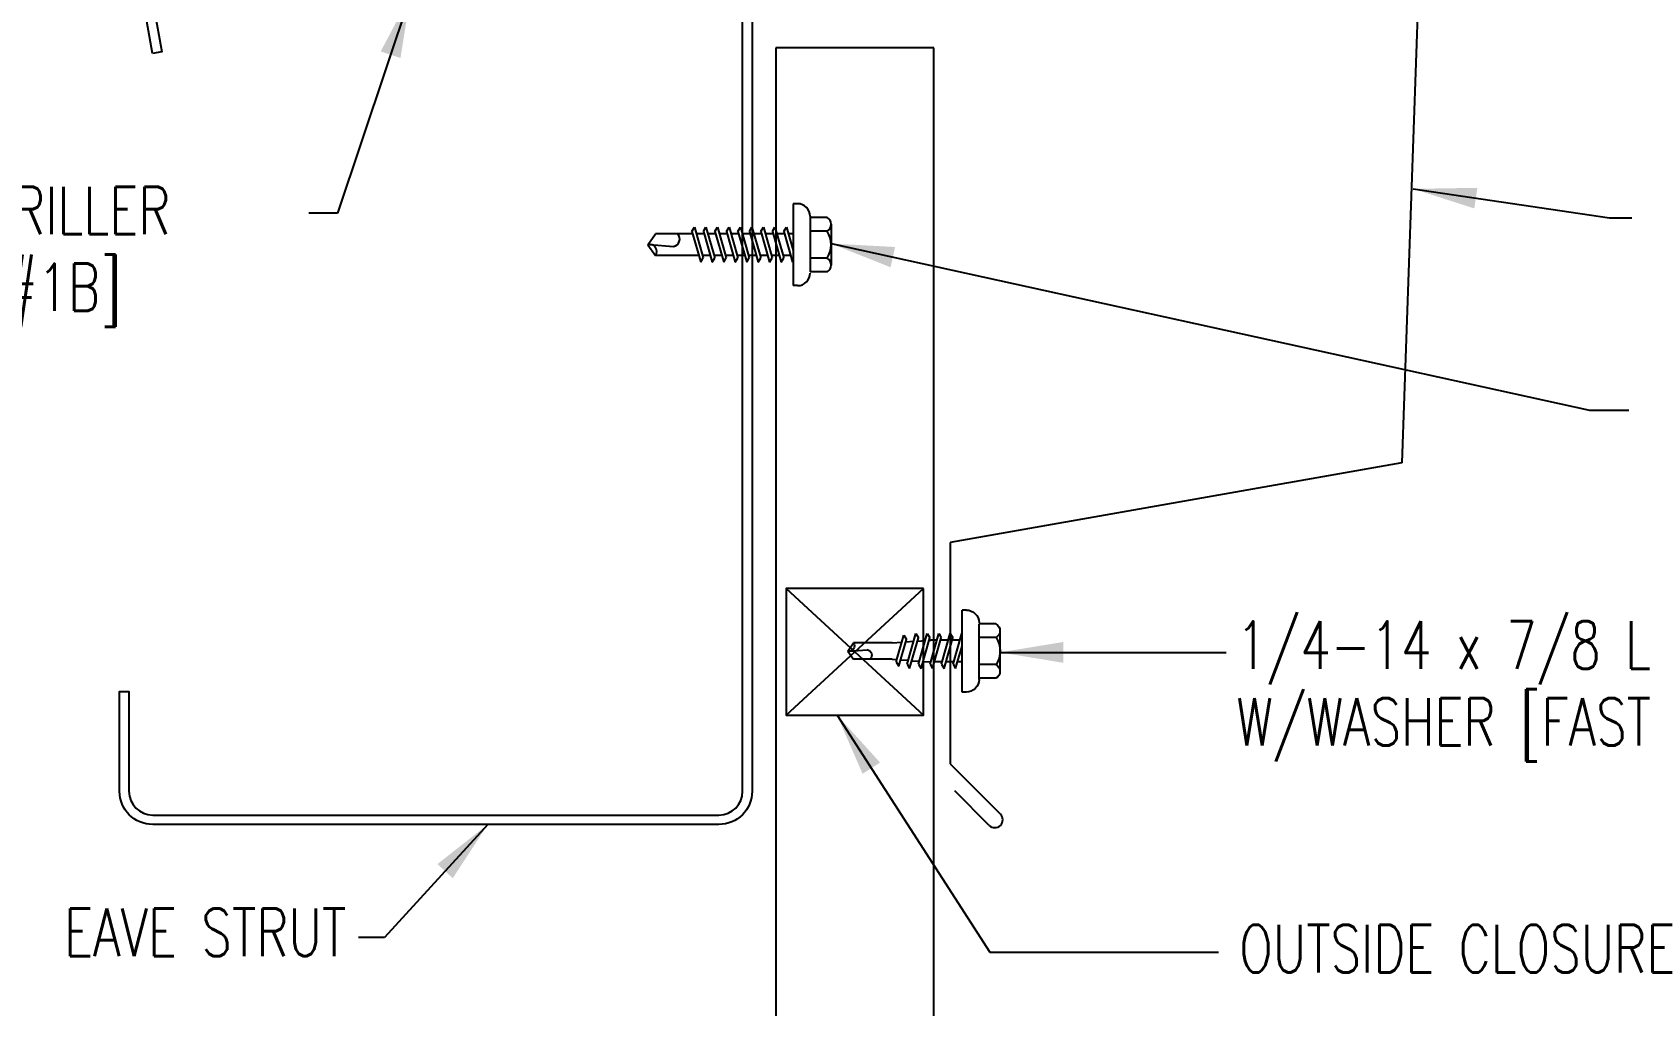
# Model space of a CAD drawing. Header units: inches. Extents: x 7.6 to 44.6, y 5.8 to 47.6.
# Drawn here: x 18.19 to 30.93, y 15.16 to 22.86 of the extents above; entities that cross this region are included whole.
import ezdxf
from ezdxf.enums import TextEntityAlignment as Align

# ---------------------------------------------------------------- set-up
doc = ezdxf.new("R2010")
doc.units = ezdxf.units.IN
doc.header["$MEASUREMENT"] = 0
for name, color, linetype in [('CLO', 3, 'Continuous'), ('FASTENER', 9, 'Continuous'), ('PANEL', 11, 'Continuous'), ('STLA', 10, 'Continuous'), ('TEXT', 2, 'Continuous'), ('TRIM', 6, 'Continuous')]:
    doc.layers.add(name, color=color, linetype=linetype)
doc.styles.add('TEXT', font='SIMPLEX', dxfattribs={"width": 0.75, "height": 6})
doc.styles.add('TEXT1', font='ROMANS.shx', dxfattribs={"width": 0.75, "height": 0.375})
doc.dimstyles.new('DETAIL$7', dxfattribs={"dimscale": 4, "dimtxt": 6, "dimasz": 0.125, "dimexe": 0.0625, "dimexo": 0.125, "dimgap": 0.0625, "dimtad": 1, "dimdec": 5, "dimzin": 3, "dimdsep": 46, "dimlunit": 4, "dimtxsty": 'TEXT', "dimblk": 'ARCHTICK', "dimcen": 0.0625, "dimclrd": 7, "dimclre": 7, "dimclrt": 2, "dimadec": 0, "dimazin": 0, "dimtfac": 0.666667, "dimtdec": 5, "dimtmove": 0, "dimatfit": 3, "dimfxl": 0, "dimfrac": 2, "dimtolj": 1, "dimtzin": 3, "dimarcsym": 0})

# ---------------------------------------------------------------- blocks, each defined once
blk = doc.blocks.new('MB_DW4')
at = {"layer": 'FASTENER'}
for p, q in [((-0.217, 0.305), (-0.217, 0.171)), ((-0.163, 0.337), (0.159, 0.337)), ((-0.108, 0.305), (-0.108, 0.171)), ((0.105, 0.305), (0.105, 0.171)), ((0.214, 0.305), (0.214, 0.171)), ((-0.226, 0.171), (0.214, 0.171)), ((-0.326, 0.071), (-0.326, 0.037)), ((-0.326, 0.037), (0.322, 0.037)), ((-0.141, -0.014), (0.037, 0.037)), ((-0.105, -0.034), (0.137, 0.035)), ((-0.088, 0.037), (-0.088, 0.001)), ((-0.088, 0.037), (0.085, 0.037)), ((0.085, 0.037), (0.134, 0.037)), ((0.085, 0.02), (0.085, -0.041)), ((0.137, 0.035), (0.134, 0.037)), ((0.322, 0.071), (0.322, 0.037)), ((-0.105, -0.034), (-0.141, -0.014)), ((-0.141, -0.105), (0.102, -0.036)), ((-0.105, -0.125), (-0.141, -0.105)), ((-0.141, -0.196), (0.102, -0.127)), ((-0.105, -0.125), (0.137, -0.056)), ((-0.088, -0.029), (-0.088, -0.09)), ((-0.088, -0.12), (-0.088, -0.181)), ((0.085, -0.071), (0.085, -0.131)), ((0.137, -0.056), (0.102, -0.036)), ((0.137, -0.147), (0.102, -0.127)), ((-0.105, -0.216), (-0.141, -0.196)), ((-0.141, -0.287), (0.102, -0.217)), ((-0.105, -0.216), (0.137, -0.147)), ((-0.105, -0.307), (0.137, -0.238)), ((-0.084, -0.27), (-0.088, -0.211)), ((0.077, -0.315), (0.082, -0.253)), ((0.084, -0.223), (0.085, -0.211)), ((0.085, -0.162), (0.085, -0.211)), ((0.137, -0.238), (0.102, -0.217)), ((-0.105, -0.307), (-0.141, -0.287)), ((-0.141, -0.378), (0.102, -0.308)), ((-0.105, -0.398), (-0.141, -0.378)), ((-0.105, -0.398), (0.137, -0.328)), ((-0.078, -0.36), (-0.082, -0.3)), ((0.071, -0.408), (0.075, -0.346)), ((0.137, -0.328), (0.102, -0.308)), ((-0.122, -0.463), (0.089, -0.403)), ((-0.086, -0.483), (-0.122, -0.463)), ((-0.086, -0.483), (0.124, -0.423)), ((-0.071, -0.449), (-0.075, -0.389)), ((-0.066, -0.516), (-0.069, -0.478)), ((0.063, -0.515), (0.068, -0.439)), ((0.124, -0.423), (0.089, -0.403)), ((-0.066, -0.516), (-0.066, -0.82)), ((0.063, -0.516), (0.063, -0.82)), ((-0.003, -0.854), (0.009, -0.714)), ((-0.002, -0.866), (-0.066, -0.82)), ((-0.002, -0.866), (0.063, -0.82))]:
    blk.add_line(p, q, dxfattribs=at)
for centre, radius, start, end in [((-0.163, 0.274), 0.0628, 29.8754, 150.1246), ((-0.002, 0.141), 0.196, 56.9974, 123.0026), ((0.159, 0.274), 0.0628, 29.8754, 150.1246), ((-0.226, 0.071), 0.1, 90, 180), ((0.222, 0.071), 0.1, 0, 90), ((0.073, -0.516), 0.01, 175.9484, 180), ((-0.036, -0.723), 0.0461, 11.1445, 130.906), ((0.039, -0.855), 0.0422, 55.4585, 194.8454)]:
    blk.add_arc(centre, radius, start, end, dxfattribs=at)
blk = doc.blocks.new('FD-F4')
at = {"layer": 'TEXT', "style": 'TEXT1', "width": 0.75}
for s, p in [('1/4-14 x 7/8 LONG-LIFE LAPTEK', (0.0047, -0.0408)), ('W/WASHER [FASTENER #4]', (0.0047, -0.1926))]:
    blk.add_text(s, height=0.09375, dxfattribs=at).set_placement(p)
blk.add_attdef('(QUANTITY)', (1.4847, -0.1926), '', height=0.0938, dxfattribs=at)
at = {"layer": 'TEXT', "style": 'TEXT1', "flags": 1}
for tag, p in [('Color', (0.0624, -0.4349)), ('Calc', (0.0624, -0.4349)), ('Opt1', (0.0624, -0.4349)), ('Opt2', (0.0624, -0.4349)), ('Opt3', (0.0624, -0.4349)), ('Description', (0.0624, -0.4349)), ('Multiple', (0.0624, -0.4349)), ('Part', (0.0624, -0.4349)), ('Spare1', (0.0624, -0.6224)), ('Spare2', (0.0624, -0.6224)), ('Spare3', (0.0624, -0.6224)), ('Spare4', (0.0624, -0.6224)), ('Spare5', (0.0624, -0.6224)), ('Spare6', (0.0624, -0.6224)), ('Spare7', (0.0624, -0.6224)), ('Spare8', (0.0624, -0.6224)), ('Spare9', (0.0624, -0.6224)), ('Spare10', (0.0624, -0.6224))]:
    blk.add_attdef(tag, p, '', height=0.0938, dxfattribs=at)
blk = doc.blocks.new('fz2')
at = {"layer": 'FASTENER'}
for p, q in [((-0.215, 0.305), (-0.215, 0.171)), ((-0.161, 0.337), (0.161, 0.337)), ((-0.107, 0.305), (-0.107, 0.171)), ((0.107, 0.305), (0.107, 0.171)), ((0.215, 0.305), (0.215, 0.171)), ((-0.224, 0.171), (0.215, 0.171)), ((-0.324, 0.071), (-0.324, 0.037)), ((-0.324, 0.037), (0.324, 0.037)), ((-0.139, -0.016), (0.046, 0.037)), ((-0.104, -0.036), (0.139, 0.033)), ((-0.086, 0.037), (0.086, 0.037)), ((-0.086, 0.037), (-0.086, -0.001)), ((0.086, 0.037), (0.133, 0.037)), ((0.086, 0.018), (0.086, -0.042)), ((0.139, 0.033), (0.133, 0.037)), ((0.324, 0.071), (0.324, 0.037)), ((-0.104, -0.036), (-0.139, -0.016)), ((-0.139, -0.107), (0.104, -0.038)), ((-0.104, -0.127), (-0.139, -0.107)), ((-0.104, -0.127), (0.139, -0.058)), ((-0.086, -0.031), (-0.086, -0.092)), ((-0.086, -0.122), (-0.086, -0.183)), ((0.086, -0.073), (0.086, -0.133)), ((0.139, -0.058), (0.104, -0.038)), ((-0.139, -0.198), (0.104, -0.128)), ((-0.104, -0.218), (-0.139, -0.198)), ((-0.139, -0.289), (0.104, -0.219)), ((-0.104, -0.218), (0.139, -0.149)), ((-0.104, -0.309), (0.139, -0.239)), ((-0.086, -0.213), (-0.086, -0.274)), ((0.086, -0.164), (0.086, -0.224)), ((0.086, -0.255), (0.086, -0.315)), ((0.139, -0.149), (0.104, -0.128)), ((0.139, -0.239), (0.104, -0.219)), ((-0.104, -0.309), (-0.139, -0.289)), ((-0.139, -0.38), (0.104, -0.31)), ((-0.104, -0.4), (-0.139, -0.38)), ((-0.104, -0.4), (0.139, -0.33)), ((-0.086, -0.304), (-0.086, -0.364)), ((0.086, -0.345), (0.086, -0.406)), ((0.139, -0.33), (0.104, -0.31)), ((-0.139, -0.47), (0.104, -0.401)), ((-0.104, -0.491), (-0.139, -0.47)), ((-0.139, -0.561), (0.104, -0.492)), ((-0.104, -0.491), (0.139, -0.421)), ((-0.086, -0.395), (-0.086, -0.455)), ((-0.086, -0.486), (-0.086, -0.546)), ((0.086, -0.436), (0.086, -0.497)), ((0.139, -0.421), (0.104, -0.401)), ((0.139, -0.512), (0.104, -0.492)), ((-0.104, -0.581), (-0.139, -0.561)), ((-0.139, -0.652), (0.104, -0.583)), ((-0.104, -0.581), (0.139, -0.512)), ((-0.104, -0.672), (0.139, -0.603)), ((-0.086, -0.577), (-0.086, -0.637)), ((0.086, -0.527), (0.086, -0.588)), ((0.086, -0.618), (0.086, -0.679)), ((0.139, -0.603), (0.104, -0.583)), ((-0.104, -0.672), (-0.139, -0.652)), ((-0.139, -0.743), (0.104, -0.674)), ((-0.104, -0.763), (-0.139, -0.743)), ((-0.104, -0.763), (0.139, -0.694)), ((-0.086, -0.667), (-0.086, -0.728)), ((-0.086, -0.758), (-0.086, -1.05)), ((0.086, -0.709), (0.086, -1.05)), ((0.139, -0.694), (0.104, -0.674)), ((-0.002, -1.095), (0.014, -0.909)), ((0, -1.111), (-0.086, -1.05)), ((0, -1.111), (0.086, -1.05))]:
    blk.add_line(p, q, dxfattribs=at)
for centre, radius, start, end in [((-0.161, 0.274), 0.0628, 29.8754, 150.1246), ((0, 0.141), 0.196, 56.9974, 123.0026), ((0.161, 0.274), 0.0628, 29.8754, 150.1246), ((-0.224, 0.071), 0.1, 90, 180), ((0.224, 0.071), 0.1, 0, 90), ((-0.046, -0.921), 0.0615, 11.1445, 130.906), ((0.054, -1.097), 0.0563, 55.4585, 194.8454)]:
    blk.add_arc(centre, radius, start, end, dxfattribs=at)
blk = doc.blocks.new('_ArchTick')
at = {"color": 0, "linetype": 'ByBlock', "const_width": 0.15}
blk.add_lwpolyline([(-0.5, -0.5), (0.5, 0.5)], dxfattribs=at)
blk = doc.blocks.new('FD-F1B')
at = {"layer": 'TEXT', "style": 'TEXT1', "width": 0.75}
for s, p in [('1/4-14 x 1 1/4 SELF-DRILLER', (0.0047, -0.0408)), ('W/O WASHER [FASTENER #1B]', (0.0047, -0.1926))]:
    blk.add_text(s, height=0.09375, dxfattribs=at).set_placement(p)
blk.add_attdef('(QUANTITY)', (0.0047, -0.3444), '', height=0.0938, dxfattribs=at)

msp = doc.modelspace()

# ---------------------------------------------------------------- linework, layer by layer
at = {"layer": 'CLO'}
for p, q in [((24.14649, 18.45996), (25.23254, 17.45996)), ((24.14649, 17.45996), (25.23254, 18.45996))]:
    msp.add_line(p, q, dxfattribs=at)
msp.add_lwpolyline([(25.23254, 18.45996), (24.14649, 18.45996), (24.14649, 17.45996), (25.23254, 17.45996)], close=True, dxfattribs=at)
at = {"layer": 'PANEL'}
for p, q in [((25.31383, 22.73385), (24.06383, 22.73385)), ((25.31383, 9.18189), (25.31383, 22.73385))]:
    msp.add_line(p, q, dxfattribs=at)
msp.add_lwpolyline([(24.06383, 22.73385), (24.06383, 9.18189)], dxfattribs=at)
at = {"layer": 'STLA'}
msp.add_lwpolyline([(19.13685, 22.68928), (18.99948, 23.46501, -0.41421356), (19.21194, 23.76891), (23.56924, 24.54051, -0.46653091), (23.87716, 24.28233), (23.87716, 16.85724, -0.41421356), (23.61496, 16.59504), (19.13936, 16.59504, -0.41421356), (18.87716, 16.85724), (18.87716, 17.64504), (18.95186, 17.64504), (18.95186, 16.85724, 0.41421356), (19.13936, 16.66974), (23.61496, 16.66974, 0.41421356), (23.80246, 16.85724), (23.80246, 24.28233, 0.46653091), (23.58226, 24.46696), (19.22497, 23.69535, 0.41421356), (19.07303, 23.47803), (19.2104, 22.7023)], format="xyb", close=True, dxfattribs=at)
at = {"layer": 'TRIM'}
for p, q in [((29.1779, 24.20083), (29.01213, 19.45373)), ((29.01213, 19.45373), (25.4422, 18.82425)), ((25.4422, 18.82425), (25.4422, 17.07425)), ((25.4422, 17.07425), (25.83995, 16.67651)), ((25.75156, 16.58812), (25.48003, 16.85965))]:
    msp.add_line(p, q, dxfattribs=at)
msp.add_arc((25.79576, 16.63231), 0.0625, 225, 45, dxfattribs=at)

# ---------------------------------------------------------------- block references
at = {"layer": 'FASTENER', "rotation": 270}
msp.add_blockref('fz2', (24.16482, 21.17771), dxfattribs=at)
at = {"layer": 'FASTENER', "xscale": -1, "rotation": 270}
msp.add_blockref('MB_DW4', (25.49978, 17.96765), dxfattribs=at)
at = {"layer": 'TEXT', "xscale": 4, "yscale": 4, "zscale": 4}
for name, p, values in [('FD-F1B', (13.05185, 21.42389), {'(QUANTITY)': '(2) PER CLIP'}), ('FD-F4', (27.68583, 17.98942), {'(QUANTITY)': '@ 12" O.C.'})]:
    msp.add_blockref(name, p, dxfattribs=at).add_auto_attribs(values)

# ---------------------------------------------------------------- texts
at = {"layer": 'TEXT', "style": 'TEXT1', "width": 0.75}
msp.add_text('EAVE STRUT', height=0.375, dxfattribs=at).set_placement((20.66917, 15.55473), align=Align.RIGHT)
msp.add_text('OUTSIDE CLOSURE', height=0.375, dxfattribs=at).set_placement((27.72673, 15.42626))

# ---------------------------------------------------------------- leaders
for points in [[(29.10341, 21.61895), (30.65546, 21.38868), (30.83112, 21.38868)], [(24.50139, 21.18638), (30.49711, 19.86931), (30.80614, 19.86931)], [(25.83635, 17.95519), (26.97808, 17.95519), (27.62361, 17.95519)], [(24.54852, 17.45996), (25.75743, 15.58573), (27.56493, 15.58573)], [(21.78813, 16.59504), (20.97068, 15.70175), (20.76632, 15.70175)]]:
    msp.add_leader(points, dimstyle='DETAIL$7')
at = {"layer": 'FASTENER'}
msp.add_leader([(21.17856, 23.15336), (20.59996, 21.42653), (20.37443, 21.42653)], dimstyle='DETAIL$7', dxfattribs=at)

doc.saveas('drawing.dxf')
